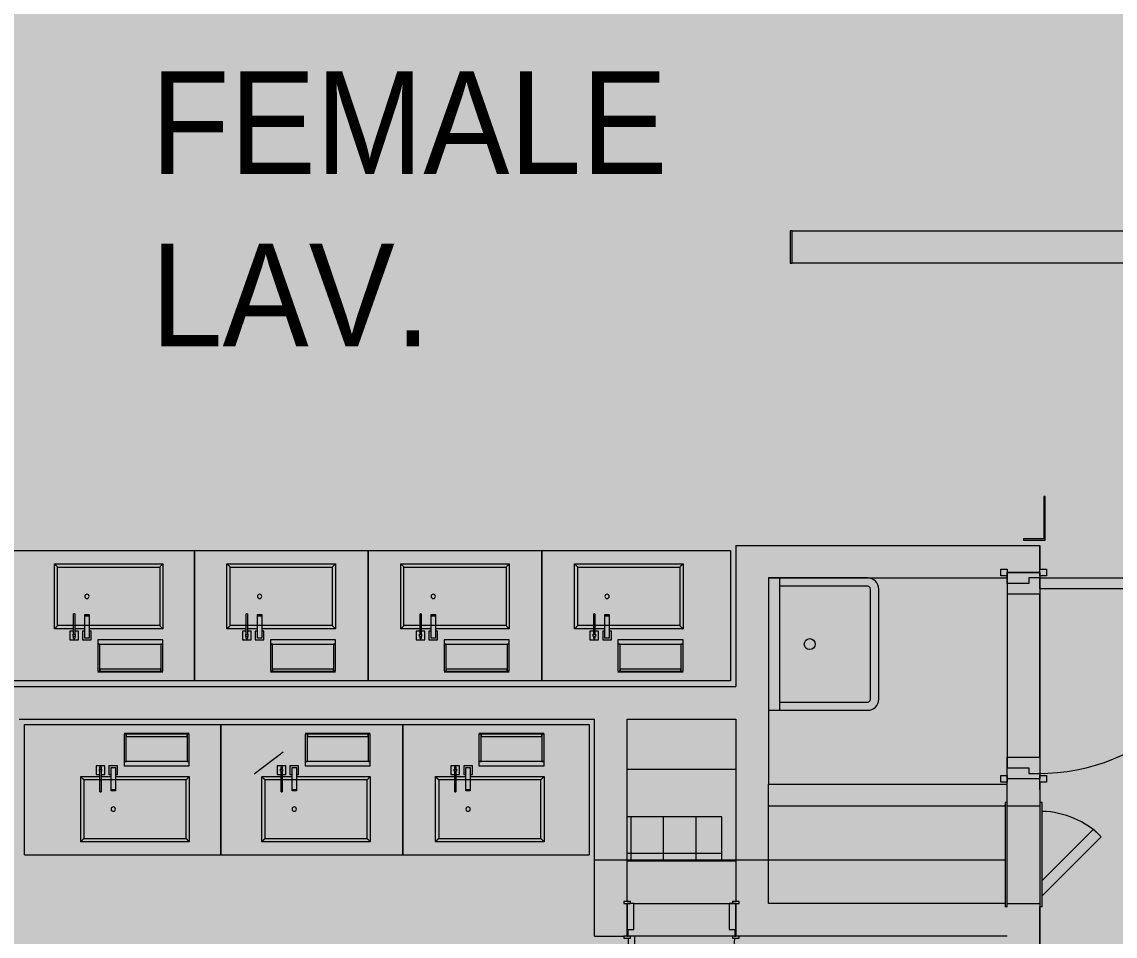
# Model space of a CAD drawing. Header units: millimetres. Extents: x 15878 to 679837, y -72324 to 391440.
# Drawn here: x 65252 to 70286, y 45207 to 49420 of the extents above; entities that cross this region are included whole.
import ezdxf

# ---------------------------------------------------------------- set-up
doc = ezdxf.new("R2010")
doc.units = ezdxf.units.MM
for name, color, linetype, lineweight in [('A-DETL-GENF', 92, 'Continuous', 5), ('A-DOOR', 31, 'Continuous', 5), ('A-DOOR-FRAM', 31, 'Continuous', 5), ('A-FLOR', 192, 'Continuous', 5), ('A-GENM', 13, 'Continuous', 5), ('A-GLAZ-CURT', 52, 'Continuous', 5), ('A-WALL', 113, 'Continuous', 5), ('G-ANNO-TEXT', 231, 'Continuous', 5), ('P-SANR-FIXT', 6, 'Continuous', 5)]:
    doc.layers.add(name, color=color, linetype=linetype, lineweight=lineweight)
doc.styles.add('Swis721 BT', font='swiss.ttf', dxfattribs={"width": 0.9, "height": 473.035439})
pattern_1 = [(50, (-66446.3, -46383), (3643.68, -318.78), [381, -4191]), (355, (-66446.3, -46383), (-704.86, 3821.14), [304.8, -3352.8]), (100.451, (-66142.7, -46409.6), (2938.85, 3502.33), [323.8, -3561.8]), (46.184, (-66446.3, -45367), (5421.58, -840.86), [571.5, -6286.5]), (96.636, (-65994.5, -45437), (4748.05, 4948.55), [485.7, -5342.7]), (351.184, (-66446.3, -45367), (4748.1, 4948.5), [457.2, -5029.2]), (21, (-65938.3, -45621), (3032.29, -2045.3), [381, -4191]), (326, (-65938.3, -45621), (1236.04, 3683.76), [304.8, -3352.8]), (71.451, (-65685.6, -45791.5), (4268.34, 1638.42), [323.8, -3561.8]), (37.5, (-66446.3, -46383), (61.772, 1691.1), [167.64, -3144.52, 167.64, -6601.46]), (37.5, (-66446.3, -46383), (61.772, 1691.1), [-3479.8, -3235.96, 167.64, -3197.86]), (7.5, (-66446.3, -46383), (1336.393, 2003.61), [167.64, -1772.92, 167.64, -4351.02]), (7.5, (-66446.3, -46383), (1336.393, 2003.61), [-2108.2, -3068.32, 167.64, -1115.06]), (327.5, (-67579.1, -46383), (2711.818, -114.579), [167.64, -1102.36, 167.64, -9052.56]), (327.5, (-67579.1, -46383), (2711.818, -114.579), [-1437.64, -3794.76, 167.64, -5090.16]), (317.5, (-68087.1, -46383), (2962.586, 508.533), [167.64, -1483.36, 167.64, -6197.6]), (317.5, (-68087.1, -46383), (2962.586, 508.533), [-1818.64, -2463.8, 167.64, -3566.16])]

# ---------------------------------------------------------------- blocks, each defined once
blk = doc.blocks.new('DLN-Single Door__X01_ - _M01a_ 900 x 2450 _WH_-16935536-1_F')
at = {"layer": 'A-DOOR', "color": 253}
for p, q in [((-450, 975), (-400, 975)), ((-450, 75), (-450, 975)), ((-400, 975), (-400, 75)), ((-490, 105), (-460, 105)), ((-490, 75), (-490, 105)), ((-460, 105), (-460, 75)), ((460, 75), (460, 105)), ((460, 105), (490, 105)), ((490, 105), (490, 75)), ((-460, 75), (-490, 75)), ((-400, 75), (-450, 75)), ((490, 75), (460, 75)), ((-490, -75), (-460, -75)), ((-490, -105), (-490, -75)), ((-460, -75), (-460, -105)), ((460, -105), (460, -75)), ((460, -75), (490, -75)), ((490, -75), (490, -105)), ((-460, -105), (-490, -105)), ((490, -105), (460, -105))]:
    blk.add_line(p, q, dxfattribs=at)
blk.add_arc((-450, 75), 900, 359.5, 90, dxfattribs=at)
at = {"layer": 'A-DOOR-FRAM', "color": 253}
for p, q in [((-475, 75), (-450, 75)), ((-475, -75), (-475, 75)), ((-450, 75), (-450, 25)), ((450, 75), (475, 75)), ((450, 25), (450, 75)), ((475, 75), (475, -75)), ((-450, 25), (-425, 25)), ((-425, 25), (-425, -75)), ((425, 25), (450, 25)), ((425, -75), (425, 25)), ((-425, -75), (-475, -75)), ((475, -75), (425, -75))]:
    blk.add_line(p, q, dxfattribs=at)
blk = doc.blocks.new('DLN-Access Panel__AP12_ - _AP12_ 400 x 1100 _WH_-16942932-1_F')
at = {"layer": 'A-DOOR', "color": 253}
for p, q in [((-240, 75), (-240, 85)), ((240, 85), (-240, 85)), ((-240, 75), (240, 75)), ((240, 75), (240, 85)), ((-240, -85), (-240, -75)), ((240, -75), (-240, -75)), ((-240, -85), (240, -85)), ((-190, -85), (82.8, -357.8)), ((118.2, -322.5), (-119.3, -85)), ((240, -85), (240, -75)), ((82.8, -357.8), (118.2, -322.5))]:
    blk.add_line(p, q, dxfattribs=at)
blk.add_arc((-200, -75), 400, 315, 358.5193, dxfattribs=at)
at = {"layer": 'A-DOOR-FRAM', "color": 253}
for p, q in [((-225, 75), (-225, -75)), ((225, 75), (225, -75))]:
    blk.add_line(p, q, dxfattribs=at)
blk = doc.blocks.new('Service_Sink_3933 - _DLN__Service Sink-4599354-1_F')
at = {"layer": 'P-SANR-FIXT', "color": 253}
for p, q in [((304.8, 0), (-304.8, 0)), ((-304.8, 0), (-304.8, -457.2)), ((304.8, -457.2), (304.8, 0)), ((304.8, -50.8), (-304.8, -50.8)), ((-266.7, -50.8), (-266.7, -457.2)), ((266.7, -457.2), (266.7, -50.8)), ((-254, -469.9), (254, -469.9)), ((-254, -508), (254, -508))]:
    blk.add_line(p, q, dxfattribs=at)
blk.add_circle((0, -190.5), 25.4, dxfattribs=at)
for centre, radius, start, end in [((-254, -457.2), 50.8, 180, 270), ((-254, -457.2), 12.7, 180, 270), ((254, -457.2), 12.7, 270, 0), ((254, -457.2), 50.8, 270, 360)]:
    blk.add_arc(centre, radius, start, end, dxfattribs=at)
blk = doc.blocks.new('System Panel - C4 Expanded Metal Mesh-14115312-1_F')
at = {"layer": 'A-GLAZ-CURT'}
h = blk.add_hatch(dxfattribs=at)
h.set_pattern_fill('FP_17', color=256, style=0, pattern_type=2)
h.set_pattern_definition([(270, (68056.8, 45339.99), (150, 9e-15), []), (0, (68056.8, 45339.99), (0, 250), [])])
h.paths.add_polyline_path([(68039.3, 45557.5), (68474.3, 45557.5), (68474.3, 45757.5), (68039.3, 45757.5)], flags=0)
for p, q in [((68474.3, 45757.5), (68039.3, 45757.5)), ((68474.3, 45557.5), (68474.3, 45757.5))]:
    blk.add_line(p, q, dxfattribs=at)
blk = doc.blocks.new('Walls 7 - Walls 7-12780745-1_F')
at = {"layer": 'A-WALL'}
blk.add_line((68039.3, 45977.5), (68539.3, 45977.5), dxfattribs=at)
blk = doc.blocks.new('DLN_Counter _ Cabinet - DLN_Counter _ Cabinet-15606103-1_F')
at = {"layer": 'A-GENM'}
h = blk.add_hatch(dxfattribs=at)
h.set_pattern_fill('FP_18', color=253, style=0, pattern_type=2)
h.set_pattern_definition([(50, (-65651.5, -46383), (3643.68, -318.78), [381, -4191]), (355, (-65651.5, -46383), (-704.86, 3821.14), [304.8, -3352.8]), (100.451, (-65348, -46409.6), (2938.85, 3502.33), [323.8, -3561.8]), (46.184, (-65651.5, -45367), (5421.58, -840.86), [571.5, -6286.5]), (96.636, (-65199.7, -45437), (4748.05, 4948.55), [485.7, -5342.7]), (351.184, (-65651.5, -45367), (4748.1, 4948.5), [457.2, -5029.2]), (21, (-65143.5, -45621), (3032.29, -2045.3), [381, -4191]), (326, (-65143.5, -45621), (1236.04, 3683.76), [304.8, -3352.8]), (71.451, (-64891, -45791.5), (4268.34, 1638.42), [323.8, -3561.8]), (37.5, (-65651.5, -46383), (61.772, 1691.1), [167.64, -3144.52, 167.64, -6601.46]), (37.5, (-65651.5, -46383), (61.772, 1691.1), [-3479.8, -3235.96, 167.64, -3197.86]), (7.5, (-65651.5, -46383), (1336.393, 2003.61), [167.64, -1772.92, 167.64, -4351.02]), (7.5, (-65651.5, -46383), (1336.393, 2003.61), [-2108.2, -3068.32, 167.64, -1115.06]), (327.5, (-66784.4, -46383), (2711.818, -114.579), [167.64, -1102.36, 167.64, -9052.56]), (327.5, (-66784.4, -46383), (2711.818, -114.579), [-1437.64, -3794.76, 167.64, -5090.16]), (317.5, (-67292.4, -46383), (2962.586, 508.533), [167.64, -1483.36, 167.64, -6197.6]), (317.5, (-67292.4, -46383), (2962.586, 508.533), [-1818.64, -2463.8, 167.64, -3566.16])])
h.paths.add_polyline_path([(-451.1, 0), (394.8, 0), (394.8, 600), (-451.1, 600), (-451.1, 268.2)], flags=0)
h.paths.add_polyline_path([(120.7, 40), (-50, 45), (-50, 190), (250, 190), (250, 40)], flags=0)
h.paths.add_polyline_path([(-178.7, 190), (-178.7, 230), (-161.2, 230), (-161.2, 240), (-250, 240), (-250, 540), (250, 540), (250, 240), (-90, 240), (-90, 230), (-80, 230), (-80, 190), (-120, 190), (-120, 230), (-110, 230), (-110, 240), (-156.2, 240), (-156.2, 230), (-138.7, 230), (-138.7, 190)], flags=0)
at = {"layer": 'A-GENM', "color": 253}
for p, q in [((-451.1, 0), (-451.1, 600)), ((394.8, 600), (-451.1, 600)), ((394.8, 600), (394.8, 0)), ((-250, 540), (250, 540)), ((-250, 240), (-250, 540)), ((-235, 255), (-235, 525)), ((-235, 525), (235, 525)), ((235, 525), (235, 255)), ((250, 540), (250, 240)), ((-161.2, 215), (-161.2, 310)), ((-156.2, 310), (-161.2, 310)), ((-156.2, 310), (-156.2, 215)), ((-110, 300.9), (-110, 306)), ((-110, 306), (-90, 306)), ((-90, 306), (-90, 300.9)), ((235, 255), (-235, 255)), ((-110, 197.5), (-110, 300.9)), ((-110, 300.9), (-90, 300.9)), ((-90, 300.9), (-90, 197.5)), ((-161.2, 240), (-250, 240)), ((-161.2, 230), (-178.7, 230)), ((-178.7, 230), (-178.7, 190)), ((-163.7, 205), (-163.7, 215)), ((-163.7, 215), (-153.7, 215)), ((-153.7, 205), (-163.7, 205)), ((-161.2, 215), (-156.2, 215)), ((-161.2, 195), (-161.2, 205)), ((-156.2, 205), (-161.2, 205)), ((-138.7, 230), (-157, 230)), ((-110, 240), (-156.2, 240)), ((-156.2, 205), (-156.2, 195)), ((-153.7, 215), (-153.7, 205)), ((-138.7, 190), (-138.7, 230)), ((-110, 230), (-120, 230)), ((-120, 230), (-120, 190)), ((250, 240), (-90, 240)), ((-80, 230), (-90, 230)), ((-80, 190), (-80, 230)), ((-178.7, 190), (-138.7, 190)), ((-161.2, 195), (-156.2, 195)), ((-120, 190), (-80, 190)), ((-90, 197.5), (-110, 197.5)), ((250, 190), (-50, 190)), ((-50, 190), (-50, 170)), ((-50, 170), (250, 170)), ((-40, 170), (-50, 170)), ((-50, 170), (-50, 45)), ((-40, 45), (-40, 170)), ((250, 170), (240, 170)), ((240, 170), (240, 45)), ((250, 170), (250, 190)), ((250, 45), (250, 170)), ((240, 55), (-40, 55)), ((-40, 55), (-40, 45)), ((240, 45), (240, 55)), ((394.8, 0), (-451.1, 0)), ((-50, 45), (-40, 45)), ((250, 40), (-50, 40)), ((-40, 45), (240, 45)), ((240, 45), (250, 45))]:
    blk.add_line(p, q, dxfattribs=at)
for start, end in [(0, 180), (180, 360)]:
    blk.add_arc((-100, 390), 10, start, end, dxfattribs=at)
for points, knots in [([(-250, 540), (-250, 540), (-249.7, 539.7), (-248.9, 538.9), (-248, 538), (-247.1, 537.1), (-246.3, 536.3), (-245.4, 535.4), (-244.4, 534.4), (-243.3, 533.3), (-242.2, 532.2), (-240.8, 530.8), (-238.3, 528.3), (-236.3, 526.3), (-235, 525)], [-1, -1, -1, -1, -0.833333, -0.75, -0.666667, -0.583333, -0.541667, -0.5, -0.416667, -0.375, -0.333333, -0.25, -0.166667, 0, 0, 0, 0]), ([(235, 525), (236.3, 526.3), (238.3, 528.3), (240.8, 530.8), (242.2, 532.2), (243.3, 533.3), (244.4, 534.4), (245.4, 535.4), (246.3, 536.3), (247.1, 537.1), (248, 538), (248.9, 538.9), (249.7, 539.7), (250, 540), (250, 540)], [0, 0, 0, 0, 0.166667, 0.25, 0.333333, 0.375, 0.416667, 0.5, 0.541667, 0.583333, 0.666667, 0.75, 0.833333, 1, 1, 1, 1]), ([(-235, 255), (-236.3, 253.7), (-238.3, 251.7), (-240.8, 249.2), (-242.2, 247.8), (-243.3, 246.7), (-244.4, 245.6), (-245.4, 244.6), (-246.3, 243.7), (-247.1, 242.9), (-248, 242), (-248.9, 241.1), (-249.7, 240.3), (-250, 240), (-250, 240)], [0, 0, 0, 0, 0.166667, 0.25, 0.333333, 0.375, 0.416667, 0.5, 0.541667, 0.583333, 0.666667, 0.75, 0.833333, 1, 1, 1, 1]), ([(235, 255), (236.3, 253.7), (238.3, 251.7), (240.8, 249.2), (242.2, 247.8), (243.3, 246.7), (244.4, 245.6), (245.4, 244.6), (246.3, 243.7), (247.1, 242.9), (248, 242), (248.9, 241.1), (249.7, 240.3), (250, 240), (250, 240)], [0, 0, 0, 0, 0.166667, 0.25, 0.333333, 0.375, 0.416667, 0.5, 0.541667, 0.583333, 0.666667, 0.75, 0.833333, 1, 1, 1, 1])]:
    blk.add_open_spline(points, degree=3, knots=knots, dxfattribs=at)
blk = doc.blocks.new('DLN_Counter _ Cabinet - DLN_Counter _ Cabinet-15606104-1_F')
at = {"layer": 'A-GENM'}
h = blk.add_hatch(dxfattribs=at)
h.set_pattern_fill('FP_19', color=253, style=0, pattern_type=2)
h.set_pattern_definition(pattern_1)
h.paths.add_polyline_path([(-400, 0), (400, 0), (400, 600), (-400, 600), (-400, 268.2)], flags=0)
h.paths.add_polyline_path([(-50, 40), (-50, 190), (250, 190), (250, 40), (171.6, 40)], flags=0)
h.paths.add_polyline_path([(-178.7, 190), (-178.7, 230), (-161.2, 230), (-161.2, 240), (-250, 240), (-250, 540), (250, 540), (250, 240), (-90, 240), (-90, 230), (-80, 230), (-80, 190), (-120, 190), (-120, 230), (-110, 230), (-110, 240), (-156.2, 240), (-156.2, 230), (-138.7, 230), (-138.7, 190)], flags=0)
h = blk.add_hatch(dxfattribs=at)
h.set_pattern_fill('FP_19', color=253, style=0, pattern_type=2)
h.set_pattern_definition(pattern_1)
h.paths.add_polyline_path([(-156.2, 255), (-110, 255), (-110, 300.9), (-90, 300.9), (-90, 255), (235, 255), (235, 525), (-235, 525), (-235, 255), (-161.2, 255), (-156.2, 268.2)], flags=0)
h.paths.add_polyline_path([(-100, 380), (-108.7, 385), (-108.7, 395), (-100, 400), (-91.3, 395), (-91.3, 385), (-97.4, 380.3)], flags=0)
at = {"layer": 'A-GENM', "color": 253}
for p, q in [((-400, 0), (-400, 600)), ((400, 600), (-400, 600)), ((400, 600), (400, 0)), ((-250, 540), (250, 540)), ((-250, 240), (-250, 540)), ((-235, 255), (-235, 525)), ((-235, 525), (235, 525)), ((235, 525), (235, 255)), ((250, 540), (250, 240)), ((-161.2, 215), (-161.2, 310)), ((-156.2, 310), (-161.2, 310)), ((-156.2, 310), (-156.2, 215)), ((-110, 300.9), (-110, 306)), ((-110, 306), (-90, 306)), ((-90, 306), (-90, 300.9)), ((235, 255), (-235, 255)), ((-110, 197.5), (-110, 300.9)), ((-110, 300.9), (-90, 300.9)), ((-90, 300.9), (-90, 197.5)), ((-161.2, 240), (-250, 240)), ((-161.2, 230), (-178.7, 230)), ((-178.7, 230), (-178.7, 190)), ((-163.7, 205), (-163.7, 215)), ((-163.7, 215), (-153.7, 215)), ((-153.7, 205), (-163.7, 205)), ((-161.2, 215), (-156.2, 215)), ((-161.2, 195), (-161.2, 205)), ((-156.2, 205), (-161.2, 205)), ((-138.7, 230), (-157, 230)), ((-110, 240), (-156.2, 240)), ((-156.2, 205), (-156.2, 195)), ((-153.7, 215), (-153.7, 205)), ((-138.7, 190), (-138.7, 230)), ((-110, 230), (-120, 230)), ((-120, 230), (-120, 190)), ((250, 240), (-90, 240)), ((-80, 230), (-90, 230)), ((-80, 190), (-80, 230)), ((-178.7, 190), (-138.7, 190)), ((-161.2, 195), (-156.2, 195)), ((-120, 190), (-80, 190)), ((-90, 197.5), (-110, 197.5)), ((250, 190), (-50, 190)), ((-50, 190), (-50, 170)), ((-50, 170), (250, 170)), ((-40, 170), (-50, 170)), ((-50, 170), (-50, 45)), ((-40, 45), (-40, 170)), ((250, 170), (240, 170)), ((240, 170), (240, 45)), ((250, 170), (250, 190)), ((250, 45), (250, 170)), ((240, 55), (-40, 55)), ((-40, 55), (-40, 45)), ((240, 45), (240, 55)), ((400, 0), (-400, 0)), ((-50, 45), (-40, 45)), ((250, 40), (-50, 40)), ((-40, 45), (240, 45)), ((240, 45), (250, 45))]:
    blk.add_line(p, q, dxfattribs=at)
for start, end in [(0, 180), (180, 360)]:
    blk.add_arc((-100, 390), 10, start, end, dxfattribs=at)
for points, knots in [([(-250, 540), (-250, 540), (-249.7, 539.7), (-248.9, 538.9), (-248, 538), (-247.1, 537.1), (-246.3, 536.3), (-245.4, 535.4), (-244.4, 534.4), (-243.3, 533.3), (-242.2, 532.2), (-240.8, 530.8), (-238.3, 528.3), (-236.3, 526.3), (-235, 525)], [-1, -1, -1, -1, -0.833333, -0.75, -0.666667, -0.583333, -0.541667, -0.5, -0.416667, -0.375, -0.333333, -0.25, -0.166667, 0, 0, 0, 0]), ([(235, 525), (236.3, 526.3), (238.3, 528.3), (240.8, 530.8), (242.2, 532.2), (243.3, 533.3), (244.4, 534.4), (245.4, 535.4), (246.3, 536.3), (247.1, 537.1), (248, 538), (248.9, 538.9), (249.7, 539.7), (250, 540), (250, 540)], [0, 0, 0, 0, 0.166667, 0.25, 0.333333, 0.375, 0.416667, 0.5, 0.541667, 0.583333, 0.666667, 0.75, 0.833333, 1, 1, 1, 1]), ([(-235, 255), (-236.3, 253.7), (-238.3, 251.7), (-240.8, 249.2), (-242.2, 247.8), (-243.3, 246.7), (-244.4, 245.6), (-245.4, 244.6), (-246.3, 243.7), (-247.1, 242.9), (-248, 242), (-248.9, 241.1), (-249.7, 240.3), (-250, 240), (-250, 240)], [0, 0, 0, 0, 0.166667, 0.25, 0.333333, 0.375, 0.416667, 0.5, 0.541667, 0.583333, 0.666667, 0.75, 0.833333, 1, 1, 1, 1]), ([(235, 255), (236.3, 253.7), (238.3, 251.7), (240.8, 249.2), (242.2, 247.8), (243.3, 246.7), (244.4, 245.6), (245.4, 244.6), (246.3, 243.7), (247.1, 242.9), (248, 242), (248.9, 241.1), (249.7, 240.3), (250, 240), (250, 240)], [0, 0, 0, 0, 0.166667, 0.25, 0.333333, 0.375, 0.416667, 0.5, 0.541667, 0.583333, 0.666667, 0.75, 0.833333, 1, 1, 1, 1])]:
    blk.add_open_spline(points, degree=3, knots=knots, dxfattribs=at)
blk = doc.blocks.new('DLN_Counter _ Cabinet - DLN_Counter _ Cabinet-V159-1_F')
at = {"layer": 'A-GENM'}
h = blk.add_hatch(dxfattribs=at)
h.set_pattern_fill('FP_20', color=253, style=0, pattern_type=2)
h.set_pattern_definition([(50, (-67246.3, -46383), (3643.68, -318.78), [381, -4191]), (355, (-67246.3, -46383), (-704.86, 3821.14), [304.8, -3352.8]), (100.451, (-66942.7, -46409.6), (2938.85, 3502.33), [323.8, -3561.8]), (46.184, (-67246.3, -45367), (5421.58, -840.86), [571.5, -6286.5]), (96.636, (-66794.5, -45437), (4748.05, 4948.55), [485.7, -5342.7]), (351.184, (-67246.3, -45367), (4748.1, 4948.5), [457.2, -5029.2]), (21, (-66738.3, -45621), (3032.29, -2045.3), [381, -4191]), (326, (-66738.3, -45621), (1236.04, 3683.76), [304.8, -3352.8]), (71.451, (-66485.6, -45791.5), (4268.34, 1638.42), [323.8, -3561.8]), (37.5, (-67246.3, -46383), (61.772, 1691.1), [167.64, -3144.52, 167.64, -6601.46]), (37.5, (-67246.3, -46383), (61.772, 1691.1), [-3479.8, -3235.96, 167.64, -3197.86]), (7.5, (-67246.3, -46383), (1336.393, 2003.61), [167.64, -1772.92, 167.64, -4351.02]), (7.5, (-67246.3, -46383), (1336.393, 2003.61), [-2108.2, -3068.32, 167.64, -1115.06]), (327.5, (-68379.1, -46383), (2711.818, -114.579), [167.64, -1102.36, 167.64, -9052.56]), (327.5, (-68379.1, -46383), (2711.818, -114.579), [-1437.64, -3794.76, 167.64, -5090.16]), (317.5, (-68887.1, -46383), (2962.586, 508.533), [167.64, -1483.36, 167.64, -6197.6]), (317.5, (-68887.1, -46383), (2962.586, 508.533), [-1818.64, -2463.8, 167.64, -3566.16])])
h.paths.add_polyline_path([(217.3, 0), (400, 0), (400, 600), (-400, 600), (-400, 0), (-205.6, 0)], flags=0)
h.paths.add_polyline_path([(250, 40), (-50, 45), (-50, 190), (250, 190), (250, 45)], flags=0)
h.paths.add_polyline_path([(-80, 190), (-120, 190), (-120, 230), (-110, 230), (-110, 240), (-156.2, 240), (-156.2, 230), (-138.7, 230), (-138.7, 190), (-178.7, 190), (-178.7, 230), (-161.2, 230), (-161.2, 240), (-250, 240), (-250, 540), (250, 540), (250, 240), (-90, 240), (-90, 230), (-80, 230), (-80, 197.5)], flags=0)
at = {"layer": 'A-GENM', "color": 253}
for p, q in [((-400, 0), (-400, 600)), ((400, 600), (-400, 600)), ((400, 600), (400, 0)), ((-250, 540), (250, 540)), ((-250, 240), (-250, 540)), ((-235, 255), (-235, 525)), ((-235, 525), (235, 525)), ((235, 525), (235, 255)), ((250, 540), (250, 240)), ((-161.2, 215), (-161.2, 310)), ((-156.2, 310), (-161.2, 310)), ((-156.2, 310), (-156.2, 215)), ((-110, 300.9), (-110, 306)), ((-110, 306), (-90, 306)), ((-90, 306), (-90, 300.9)), ((235, 255), (-235, 255)), ((-110, 197.5), (-110, 300.9)), ((-110, 300.9), (-90, 300.9)), ((-90, 300.9), (-90, 197.5)), ((-161.2, 240), (-250, 240)), ((-161.2, 230), (-178.7, 230)), ((-178.7, 230), (-178.7, 190)), ((-163.7, 205), (-163.7, 215)), ((-163.7, 215), (-153.7, 215)), ((-153.7, 205), (-163.7, 205)), ((-161.2, 215), (-156.2, 215)), ((-161.2, 195), (-161.2, 205)), ((-156.2, 205), (-161.2, 205)), ((-138.7, 230), (-157, 230)), ((-110, 240), (-156.2, 240)), ((-156.2, 205), (-156.2, 195)), ((-153.7, 215), (-153.7, 205)), ((-138.7, 190), (-138.7, 230)), ((-110, 230), (-120, 230)), ((-120, 230), (-120, 190)), ((250, 240), (-90, 240)), ((-80, 230), (-90, 230)), ((-80, 190), (-80, 230)), ((-178.7, 190), (-138.7, 190)), ((-161.2, 195), (-156.2, 195)), ((-120, 190), (-80, 190)), ((-90, 197.5), (-110, 197.5)), ((250, 190), (-50, 190)), ((-50, 190), (-50, 170)), ((-50, 170), (250, 170)), ((-40, 170), (-50, 170)), ((-50, 170), (-50, 45)), ((-40, 45), (-40, 170)), ((250, 170), (240, 170)), ((240, 170), (240, 45)), ((250, 170), (250, 190)), ((250, 45), (250, 170)), ((240, 55), (-40, 55)), ((-40, 55), (-40, 45)), ((240, 45), (240, 55)), ((400, 0), (-400, 0)), ((-50, 45), (-40, 45)), ((250, 40), (-50, 40)), ((-40, 45), (240, 45)), ((240, 45), (250, 45))]:
    blk.add_line(p, q, dxfattribs=at)
for start, end in [(0, 180), (180, 360)]:
    blk.add_arc((-100, 390), 10, start, end, dxfattribs=at)
for points, knots in [([(-250, 540), (-250, 540), (-249.7, 539.7), (-248.9, 538.9), (-248, 538), (-247.1, 537.1), (-246.3, 536.3), (-245.4, 535.4), (-244.4, 534.4), (-243.3, 533.3), (-242.2, 532.2), (-240.8, 530.8), (-238.3, 528.3), (-236.3, 526.3), (-235, 525)], [-1, -1, -1, -1, -0.833333, -0.75, -0.666667, -0.583333, -0.541667, -0.5, -0.416667, -0.375, -0.333333, -0.25, -0.166667, 0, 0, 0, 0]), ([(235, 525), (236.3, 526.3), (238.3, 528.3), (240.8, 530.8), (242.2, 532.2), (243.3, 533.3), (244.4, 534.4), (245.4, 535.4), (246.3, 536.3), (247.1, 537.1), (248, 538), (248.9, 538.9), (249.7, 539.7), (250, 540), (250, 540)], [0, 0, 0, 0, 0.166667, 0.25, 0.333333, 0.375, 0.416667, 0.5, 0.541667, 0.583333, 0.666667, 0.75, 0.833333, 1, 1, 1, 1]), ([(-235, 255), (-236.3, 253.7), (-238.3, 251.7), (-240.8, 249.2), (-242.2, 247.8), (-243.3, 246.7), (-244.4, 245.6), (-245.4, 244.6), (-246.3, 243.7), (-247.1, 242.9), (-248, 242), (-248.9, 241.1), (-249.7, 240.3), (-250, 240), (-250, 240)], [0, 0, 0, 0, 0.166667, 0.25, 0.333333, 0.375, 0.416667, 0.5, 0.541667, 0.583333, 0.666667, 0.75, 0.833333, 1, 1, 1, 1]), ([(235, 255), (236.3, 253.7), (238.3, 251.7), (240.8, 249.2), (242.2, 247.8), (243.3, 246.7), (244.4, 245.6), (245.4, 244.6), (246.3, 243.7), (247.1, 242.9), (248, 242), (248.9, 241.1), (249.7, 240.3), (250, 240), (250, 240)], [0, 0, 0, 0, 0.166667, 0.25, 0.333333, 0.375, 0.416667, 0.5, 0.541667, 0.583333, 0.666667, 0.75, 0.833333, 1, 1, 1, 1])]:
    blk.add_open_spline(points, degree=3, knots=knots, dxfattribs=at)
blk = doc.blocks.new('DLN_Counter _ Cabinet - DLN_Counter _ Cabinet-15606105-1_F')
at = {"layer": 'A-GENM', "color": 253}
for p, q in [((-400, 0), (-400, 600)), ((468, 600), (-400, 600)), ((468, 600), (468, 0)), ((-250, 540), (250, 540)), ((-250, 240), (-250, 540)), ((-235, 255), (-235, 525)), ((-235, 525), (235, 525)), ((235, 525), (235, 255)), ((250, 540), (250, 240)), ((-161.2, 215), (-161.2, 310)), ((-156.2, 310), (-161.2, 310)), ((-156.2, 310), (-156.2, 215)), ((-110, 300.9), (-110, 306)), ((-110, 306), (-90, 306)), ((-90, 306), (-90, 300.9)), ((235, 255), (-235, 255)), ((-110, 197.5), (-110, 300.9)), ((-110, 300.9), (-90, 300.9)), ((-90, 300.9), (-90, 197.5)), ((-161.2, 240), (-250, 240)), ((-161.2, 230), (-178.7, 230)), ((-178.7, 230), (-178.7, 190)), ((-163.7, 205), (-163.7, 215)), ((-163.7, 215), (-153.7, 215)), ((-153.7, 205), (-163.7, 205)), ((-161.2, 215), (-156.2, 215)), ((-161.2, 195), (-161.2, 205)), ((-156.2, 205), (-161.2, 205)), ((-138.7, 230), (-157, 230)), ((-110, 240), (-156.2, 240)), ((-156.2, 205), (-156.2, 195)), ((-153.7, 215), (-153.7, 205)), ((-138.7, 190), (-138.7, 230)), ((-110, 230), (-120, 230)), ((-120, 230), (-120, 190)), ((250, 240), (-90, 240)), ((-80, 230), (-90, 230)), ((-80, 190), (-80, 230)), ((-178.7, 190), (-138.7, 190)), ((-161.2, 195), (-156.2, 195)), ((-120, 190), (-80, 190)), ((-90, 197.5), (-110, 197.5)), ((250, 190), (-50, 190)), ((-50, 190), (-50, 170)), ((-50, 170), (250, 170)), ((-40, 170), (-50, 170)), ((-50, 170), (-50, 45)), ((-40, 45), (-40, 170)), ((250, 170), (240, 170)), ((240, 170), (240, 45)), ((250, 170), (250, 190)), ((250, 45), (250, 170)), ((240, 55), (-40, 55)), ((-40, 55), (-40, 45)), ((240, 45), (240, 55)), ((468, 0), (-400, 0)), ((-50, 45), (-40, 45)), ((250, 40), (-50, 40)), ((-40, 45), (240, 45)), ((240, 45), (250, 45))]:
    blk.add_line(p, q, dxfattribs=at)
for start, end in [(0, 180), (180, 360)]:
    blk.add_arc((-100, 390), 10, start, end, dxfattribs=at)
for points, knots in [([(-250, 540), (-250, 540), (-249.7, 539.7), (-248.9, 538.9), (-248, 538), (-247.1, 537.1), (-246.3, 536.3), (-245.4, 535.4), (-244.4, 534.4), (-243.3, 533.3), (-242.2, 532.2), (-240.8, 530.8), (-238.3, 528.3), (-236.3, 526.3), (-235, 525)], [-1, -1, -1, -1, -0.833333, -0.75, -0.666667, -0.583333, -0.541667, -0.5, -0.416667, -0.375, -0.333333, -0.25, -0.166667, 0, 0, 0, 0]), ([(235, 525), (236.3, 526.3), (238.3, 528.3), (240.8, 530.8), (242.2, 532.2), (243.3, 533.3), (244.4, 534.4), (245.4, 535.4), (246.3, 536.3), (247.1, 537.1), (248, 538), (248.9, 538.9), (249.7, 539.7), (250, 540), (250, 540)], [0, 0, 0, 0, 0.166667, 0.25, 0.333333, 0.375, 0.416667, 0.5, 0.541667, 0.583333, 0.666667, 0.75, 0.833333, 1, 1, 1, 1]), ([(-235, 255), (-236.3, 253.7), (-238.3, 251.7), (-240.8, 249.2), (-242.2, 247.8), (-243.3, 246.7), (-244.4, 245.6), (-245.4, 244.6), (-246.3, 243.7), (-247.1, 242.9), (-248, 242), (-248.9, 241.1), (-249.7, 240.3), (-250, 240), (-250, 240)], [0, 0, 0, 0, 0.166667, 0.25, 0.333333, 0.375, 0.416667, 0.5, 0.541667, 0.583333, 0.666667, 0.75, 0.833333, 1, 1, 1, 1]), ([(235, 255), (236.3, 253.7), (238.3, 251.7), (240.8, 249.2), (242.2, 247.8), (243.3, 246.7), (244.4, 245.6), (245.4, 244.6), (246.3, 243.7), (247.1, 242.9), (248, 242), (248.9, 241.1), (249.7, 240.3), (250, 240), (250, 240)], [0, 0, 0, 0, 0.166667, 0.25, 0.333333, 0.375, 0.416667, 0.5, 0.541667, 0.583333, 0.666667, 0.75, 0.833333, 1, 1, 1, 1])]:
    blk.add_open_spline(points, degree=3, knots=knots, dxfattribs=at)
blk = doc.blocks.new('DLN_Counter _ Cabinet - DLN_Counter _ Cabinet-16214350-1_F')
at = {"layer": 'A-GENM', "color": 253}
for p, q in [((-508.3, -600), (-508.3, 0)), ((-508.3, 0), (394.8, 0)), ((-50, -40), (250, -40)), ((-40, -45), (-50, -45)), ((-50, -45), (-50, -170)), ((-40, -170), (-40, -45)), ((240, -45), (-40, -45)), ((-40, -45), (-40, -55)), ((250, -45), (240, -45)), ((240, -45), (240, -170)), ((240, -55), (240, -45)), ((250, -170), (250, -45)), ((394.8, 0), (394.8, -600)), ((-40, -55), (240, -55)), ((-138.7, -190), (-178.7, -190)), ((-178.7, -190), (-178.7, -230)), ((-161.2, -205), (-161.2, -195)), ((-156.2, -195), (-161.2, -195)), ((-156.2, -195), (-156.2, -205)), ((-138.7, -230), (-138.7, -190)), ((-80, -190), (-120, -190)), ((-120, -190), (-120, -230)), ((-110, -300.9), (-110, -197.5)), ((-110, -197.5), (-90, -197.5)), ((-90, -197.5), (-90, -300.9)), ((-80, -230), (-80, -190)), ((250, -170), (-50, -170)), ((-50, -170), (-50, -190)), ((-50, -170), (-40, -170)), ((-50, -190), (250, -190)), ((240, -170), (250, -170)), ((250, -190), (250, -170)), ((-250, -540), (-250, -240)), ((-250, -240), (-161.2, -240)), ((-178.7, -230), (-161.2, -230)), ((-163.7, -215), (-163.7, -205)), ((-163.7, -205), (-153.7, -205)), ((-153.7, -215), (-163.7, -215)), ((-161.2, -205), (-156.2, -205)), ((-161.2, -310), (-161.2, -215)), ((-156.2, -215), (-161.2, -215)), ((-157, -230), (-138.7, -230)), ((-156.2, -215), (-156.2, -310)), ((-156.2, -240), (-110, -240)), ((-153.7, -205), (-153.7, -215)), ((-120, -230), (-110, -230)), ((-90, -230), (-80, -230)), ((-90, -240), (250, -240)), ((250, -240), (250, -540)), ((235, -255), (-235, -255)), ((-235, -255), (-235, -525)), ((-110, -306), (-110, -300.9)), ((-90, -300.9), (-110, -300.9)), ((-90, -300.9), (-90, -306)), ((235, -525), (235, -255)), ((-161.2, -310), (-156.2, -310)), ((-90, -306), (-110, -306)), ((250, -540), (-250, -540)), ((-235, -525), (235, -525)), ((-508.3, -600), (394.8, -600))]:
    blk.add_line(p, q, dxfattribs=at)
for start, end in [(0, 180), (180, 360)]:
    blk.add_arc((-100, -390), 10, start, end, dxfattribs=at)
for points, knots in [([(-250, -240), (-250, -240), (-249.7, -240.3), (-248.9, -241.1), (-248, -242), (-247.1, -242.9), (-246.3, -243.7), (-245.4, -244.6), (-244.2, -245.8), (-242.8, -247.2), (-241.6, -248.4), (-240.4, -249.6), (-238.3, -251.7), (-236.3, -253.7), (-235, -255)], [0, 0, 0, 0, 0.166667, 0.25, 0.333333, 0.416667, 0.458333, 0.5, 0.583333, 0.666667, 0.708333, 0.75, 0.833333, 1, 1, 1, 1]), ([(250, -240), (250, -240), (249.7, -240.3), (248.9, -241.1), (248, -242), (247.1, -242.9), (246.3, -243.7), (245.4, -244.6), (244.2, -245.8), (242.8, -247.2), (241.6, -248.4), (240.4, -249.6), (238.3, -251.7), (236.3, -253.7), (235, -255)], [0, 0, 0, 0, 0.166667, 0.25, 0.333333, 0.416667, 0.458333, 0.5, 0.583333, 0.666667, 0.708333, 0.75, 0.833333, 1, 1, 1, 1]), ([(-235, -525), (-236.3, -526.3), (-238.3, -528.3), (-240.8, -530.8), (-242.2, -532.2), (-243.3, -533.3), (-244.4, -534.4), (-245.4, -535.4), (-246.3, -536.3), (-247.1, -537.1), (-248, -538), (-248.9, -538.9), (-249.7, -539.7), (-250, -540), (-250, -540)], [-1, -1, -1, -1, -0.833333, -0.75, -0.666667, -0.625, -0.583333, -0.5, -0.458333, -0.416667, -0.333333, -0.25, -0.166667, 0, 0, 0, 0]), ([(250, -540), (250, -540), (249.7, -539.7), (248.9, -538.9), (248, -538), (247.1, -537.1), (246.3, -536.3), (245.4, -535.4), (244.2, -534.2), (242.8, -532.8), (241.6, -531.6), (240.4, -530.4), (238.3, -528.3), (236.3, -526.3), (235, -525)], [0, 0, 0, 0, 0.166667, 0.25, 0.333333, 0.416667, 0.458333, 0.5, 0.583333, 0.666667, 0.708333, 0.75, 0.833333, 1, 1, 1, 1])]:
    blk.add_open_spline(points, degree=3, knots=knots, dxfattribs=at)
blk = doc.blocks.new('DLN_Counter _ Cabinet - DLN_Counter _ Cabinet-16214406-1_F')
at = {"layer": 'A-GENM'}
h = blk.add_hatch(dxfattribs=at)
h.set_pattern_fill('FP_21', color=253, style=0, pattern_type=2)
h.set_pattern_definition([(50, (-66606.3, -46182.5), (3643.68, -318.78), [381, -4191]), (355, (-66606.3, -46182.5), (-704.86, 3821.14), [304.8, -3352.8]), (100.451, (-66302.7, -46209), (2938.85, 3502.33), [323.8, -3561.8]), (46.184, (-66606.3, -45166.5), (5421.58, -840.86), [571.5, -6286.5]), (96.636, (-66154.5, -45236.6), (4748.05, 4948.55), [485.7, -5342.7]), (351.184, (-66606.3, -45166.5), (4748.1, 4948.5), [457.2, -5029.2]), (21, (-66098.3, -45420.5), (3032.29, -2045.3), [381, -4191]), (326, (-66098.3, -45420.5), (1236.04, 3683.76), [304.8, -3352.8]), (71.451, (-65845.6, -45591), (4268.34, 1638.42), [323.8, -3561.8]), (37.5, (-66606.3, -46182.5), (61.772, 1691.1), [167.64, -3144.52, 167.64, -6601.46]), (37.5, (-66606.3, -46182.5), (61.772, 1691.1), [-3479.8, -3235.96, 167.64, -3197.86]), (7.5, (-66606.3, -46182.5), (1336.393, 2003.61), [167.64, -1772.92, 167.64, -4351.02]), (7.5, (-66606.3, -46182.5), (1336.393, 2003.61), [-2108.2, -3068.32, 167.64, -1115.06]), (327.5, (-67739.1, -46182.5), (2711.818, -114.579), [167.64, -1102.36, 167.64, -9052.56]), (327.5, (-67739.1, -46182.5), (2711.818, -114.579), [-1437.64, -3794.76, 167.64, -5090.16]), (317.5, (-68247.1, -46182.5), (2962.586, 508.533), [167.64, -1483.36, 167.64, -6197.6]), (317.5, (-68247.1, -46182.5), (2962.586, 508.533), [-1818.64, -2463.8, 167.64, -3566.16])])
h.paths.add_polyline_path([(-411.2, -600), (400, -600), (400, 0), (-438.9, 0), (-438.9, -600)], flags=0)
h.paths.add_polyline_path([(11.6, -540), (-250, -540), (-250, -240), (-161.2, -240), (-161.2, -230), (-178.7, -230), (-178.7, -190), (-138.7, -190), (-138.7, -230), (-156.2, -230), (-156.2, -240), (-110, -240), (-110, -230), (-120, -230), (-120, -190), (-80, -190), (-80, -230), (-90, -230), (-90, -240), (250, -240), (250, -540)], flags=0)
h.paths.add_polyline_path([(-50, -190), (-50, -40), (250, -45), (250, -190), (11.6, -190)], flags=0)
at = {"layer": 'A-GENM', "color": 253}
for p, q in [((-438.9, -600), (-438.9, 0)), ((-438.9, 0), (400, 0)), ((-50, -40), (250, -40)), ((-40, -45), (-50, -45)), ((-50, -45), (-50, -170)), ((-40, -170), (-40, -45)), ((240, -45), (-40, -45)), ((-40, -45), (-40, -55)), ((250, -45), (240, -45)), ((240, -45), (240, -170)), ((240, -55), (240, -45)), ((250, -170), (250, -45)), ((400, 0), (400, -600)), ((-40, -55), (240, -55)), ((-138.7, -190), (-178.7, -190)), ((-178.7, -190), (-178.7, -230)), ((-161.2, -205), (-161.2, -195)), ((-156.2, -195), (-161.2, -195)), ((-156.2, -195), (-156.2, -205)), ((-138.7, -230), (-138.7, -190)), ((-80, -190), (-120, -190)), ((-120, -190), (-120, -230)), ((-110, -300.9), (-110, -197.5)), ((-110, -197.5), (-90, -197.5)), ((-90, -197.5), (-90, -300.9)), ((-80, -230), (-80, -190)), ((250, -170), (-50, -170)), ((-50, -170), (-50, -190)), ((-50, -170), (-40, -170)), ((-50, -190), (250, -190)), ((240, -170), (250, -170)), ((250, -190), (250, -170)), ((-250, -540), (-250, -240)), ((-250, -240), (-161.2, -240)), ((-178.7, -230), (-161.2, -230)), ((-163.7, -215), (-163.7, -205)), ((-163.7, -205), (-153.7, -205)), ((-153.7, -215), (-163.7, -215)), ((-161.2, -205), (-156.2, -205)), ((-161.2, -310), (-161.2, -215)), ((-156.2, -215), (-161.2, -215)), ((-157, -230), (-138.7, -230)), ((-156.2, -215), (-156.2, -310)), ((-156.2, -240), (-110, -240)), ((-153.7, -205), (-153.7, -215)), ((-120, -230), (-110, -230)), ((-90, -230), (-80, -230)), ((-90, -240), (250, -240)), ((250, -240), (250, -540)), ((235, -255), (-235, -255)), ((-235, -255), (-235, -525)), ((-110, -306), (-110, -300.9)), ((-90, -300.9), (-110, -300.9)), ((-90, -300.9), (-90, -306)), ((235, -525), (235, -255)), ((-161.2, -310), (-156.2, -310)), ((-90, -306), (-110, -306)), ((250, -540), (-250, -540)), ((-235, -525), (235, -525)), ((-438.9, -600), (400, -600))]:
    blk.add_line(p, q, dxfattribs=at)
for start, end in [(0, 180), (180, 360)]:
    blk.add_arc((-100, -390), 10, start, end, dxfattribs=at)
for points, knots in [([(-250, -240), (-250, -240), (-249.7, -240.3), (-248.9, -241.1), (-248, -242), (-247.1, -242.9), (-246.3, -243.7), (-245.4, -244.6), (-244.2, -245.8), (-242.8, -247.2), (-241.6, -248.4), (-240.4, -249.6), (-238.3, -251.7), (-236.3, -253.7), (-235, -255)], [0, 0, 0, 0, 0.166667, 0.25, 0.333333, 0.416667, 0.458333, 0.5, 0.583333, 0.666667, 0.708333, 0.75, 0.833333, 1, 1, 1, 1]), ([(250, -240), (250, -240), (249.7, -240.3), (248.9, -241.1), (248, -242), (247.1, -242.9), (246.3, -243.7), (245.4, -244.6), (244.2, -245.8), (242.8, -247.2), (241.6, -248.4), (240.4, -249.6), (238.3, -251.7), (236.3, -253.7), (235, -255)], [0, 0, 0, 0, 0.166667, 0.25, 0.333333, 0.416667, 0.458333, 0.5, 0.583333, 0.666667, 0.708333, 0.75, 0.833333, 1, 1, 1, 1]), ([(-235, -525), (-236.3, -526.3), (-238.3, -528.3), (-240.8, -530.8), (-242.2, -532.2), (-243.3, -533.3), (-244.4, -534.4), (-245.4, -535.4), (-246.3, -536.3), (-247.1, -537.1), (-248, -538), (-248.9, -538.9), (-249.7, -539.7), (-250, -540), (-250, -540)], [-1, -1, -1, -1, -0.833333, -0.75, -0.666667, -0.625, -0.583333, -0.5, -0.458333, -0.416667, -0.333333, -0.25, -0.166667, 0, 0, 0, 0]), ([(250, -540), (250, -540), (249.7, -539.7), (248.9, -538.9), (248, -538), (247.1, -537.1), (246.3, -536.3), (245.4, -535.4), (244.2, -534.2), (242.8, -532.8), (241.6, -531.6), (240.4, -530.4), (238.3, -528.3), (236.3, -526.3), (235, -525)], [0, 0, 0, 0, 0.166667, 0.25, 0.333333, 0.416667, 0.458333, 0.5, 0.583333, 0.666667, 0.708333, 0.75, 0.833333, 1, 1, 1, 1])]:
    blk.add_open_spline(points, degree=3, knots=knots, dxfattribs=at)
blk = doc.blocks.new('DLN_Counter _ Cabinet - DLN_Counter _ Cabinet-16214444-1_F')
at = {"layer": 'A-GENM'}
h = blk.add_hatch(dxfattribs=at)
h.set_pattern_fill('FP_22', color=253, style=0, pattern_type=2)
h.set_pattern_definition([(50, (-67406.3, -46182.5), (3643.68, -318.78), [381, -4191]), (355, (-67406.3, -46182.5), (-704.86, 3821.14), [304.8, -3352.8]), (100.451, (-67102.7, -46209), (2938.85, 3502.33), [323.8, -3561.8]), (46.184, (-67406.3, -45166.5), (5421.58, -840.86), [571.5, -6286.5]), (96.636, (-66954.5, -45236.6), (4748.05, 4948.55), [485.7, -5342.7]), (351.184, (-67406.3, -45166.5), (4748.1, 4948.5), [457.2, -5029.2]), (21, (-66898.3, -45420.5), (3032.29, -2045.3), [381, -4191]), (326, (-66898.3, -45420.5), (1236.04, 3683.76), [304.8, -3352.8]), (71.451, (-66645.6, -45591), (4268.34, 1638.42), [323.8, -3561.8]), (37.5, (-67406.3, -46182.5), (61.772, 1691.1), [167.64, -3144.52, 167.64, -6601.46]), (37.5, (-67406.3, -46182.5), (61.772, 1691.1), [-3479.8, -3235.96, 167.64, -3197.86]), (7.5, (-67406.3, -46182.5), (1336.393, 2003.61), [167.64, -1772.92, 167.64, -4351.02]), (7.5, (-67406.3, -46182.5), (1336.393, 2003.61), [-2108.2, -3068.32, 167.64, -1115.06]), (327.5, (-68539.1, -46182.5), (2711.818, -114.579), [167.64, -1102.36, 167.64, -9052.56]), (327.5, (-68539.1, -46182.5), (2711.818, -114.579), [-1437.64, -3794.76, 167.64, -5090.16]), (317.5, (-69047.1, -46182.5), (2962.586, 508.533), [167.64, -1483.36, 167.64, -6197.6]), (317.5, (-69047.1, -46182.5), (2962.586, 508.533), [-1818.64, -2463.8, 167.64, -3566.16])])
h.paths.add_polyline_path([(-365.6, -600), (458, -600), (458, 0), (-400, 0), (-400, -600)], flags=0)
h.paths.add_polyline_path([(-250, -540), (-250, -240), (-161.2, -240), (-161.2, -230), (-178.7, -230), (-178.7, -190), (-138.7, -190), (-138.7, -230), (-156.2, -230), (-156.2, -240), (-110, -240), (-110, -230), (-120, -230), (-120, -190), (-80, -190), (-80, -230), (-90, -230), (-90, -240), (250, -240), (250, -540), (57.3, -540)], flags=0)
h.paths.add_polyline_path([(57.3, -190), (-50, -190), (-50, -40), (250, -45), (250, -190)], flags=0)
at = {"layer": 'A-GENM', "color": 253}
for p, q in [((-400, -600), (-400, 0)), ((-400, 0), (458, 0)), ((-50, -40), (250, -40)), ((-40, -45), (-50, -45)), ((-50, -45), (-50, -170)), ((-40, -170), (-40, -45)), ((240, -45), (-40, -45)), ((-40, -45), (-40, -55)), ((250, -45), (240, -45)), ((240, -45), (240, -170)), ((240, -55), (240, -45)), ((250, -170), (250, -45)), ((458, 0), (458, -600)), ((-40, -55), (240, -55)), ((-138.7, -190), (-178.7, -190)), ((-178.7, -190), (-178.7, -230)), ((-161.2, -205), (-161.2, -195)), ((-156.2, -195), (-161.2, -195)), ((-156.2, -195), (-156.2, -205)), ((-138.7, -230), (-138.7, -190)), ((-80, -190), (-120, -190)), ((-120, -190), (-120, -230)), ((-110, -300.9), (-110, -197.5)), ((-110, -197.5), (-90, -197.5)), ((-90, -197.5), (-90, -300.9)), ((-80, -230), (-80, -190)), ((250, -170), (-50, -170)), ((-50, -170), (-50, -190)), ((-50, -170), (-40, -170)), ((-50, -190), (250, -190)), ((240, -170), (250, -170)), ((250, -190), (250, -170)), ((-250, -540), (-250, -240)), ((-250, -240), (-161.2, -240)), ((-178.7, -230), (-161.2, -230)), ((-163.7, -215), (-163.7, -205)), ((-163.7, -205), (-153.7, -205)), ((-153.7, -215), (-163.7, -215)), ((-161.2, -205), (-156.2, -205)), ((-161.2, -310), (-161.2, -215)), ((-156.2, -215), (-161.2, -215)), ((-157, -230), (-138.7, -230)), ((-156.2, -215), (-156.2, -310)), ((-156.2, -240), (-110, -240)), ((-153.7, -205), (-153.7, -215)), ((-120, -230), (-110, -230)), ((-90, -230), (-80, -230)), ((-90, -240), (250, -240)), ((250, -240), (250, -540)), ((235, -255), (-235, -255)), ((-235, -255), (-235, -525)), ((-110, -306), (-110, -300.9)), ((-90, -300.9), (-110, -300.9)), ((-90, -300.9), (-90, -306)), ((235, -525), (235, -255)), ((-161.2, -310), (-156.2, -310)), ((-90, -306), (-110, -306)), ((250, -540), (-250, -540)), ((-235, -525), (235, -525)), ((-400, -600), (458, -600))]:
    blk.add_line(p, q, dxfattribs=at)
for start, end in [(0, 180), (180, 360)]:
    blk.add_arc((-100, -390), 10, start, end, dxfattribs=at)
for points, knots in [([(-250, -240), (-250, -240), (-249.7, -240.3), (-248.9, -241.1), (-248, -242), (-247.1, -242.9), (-246.3, -243.7), (-245.4, -244.6), (-244.2, -245.8), (-242.8, -247.2), (-241.6, -248.4), (-240.4, -249.6), (-238.3, -251.7), (-236.3, -253.7), (-235, -255)], [0, 0, 0, 0, 0.166667, 0.25, 0.333333, 0.416667, 0.458333, 0.5, 0.583333, 0.666667, 0.708333, 0.75, 0.833333, 1, 1, 1, 1]), ([(250, -240), (250, -240), (249.7, -240.3), (248.9, -241.1), (248, -242), (247.1, -242.9), (246.3, -243.7), (245.4, -244.6), (244.2, -245.8), (242.8, -247.2), (241.6, -248.4), (240.4, -249.6), (238.3, -251.7), (236.3, -253.7), (235, -255)], [0, 0, 0, 0, 0.166667, 0.25, 0.333333, 0.416667, 0.458333, 0.5, 0.583333, 0.666667, 0.708333, 0.75, 0.833333, 1, 1, 1, 1]), ([(-235, -525), (-236.3, -526.3), (-238.3, -528.3), (-240.8, -530.8), (-242.2, -532.2), (-243.3, -533.3), (-244.4, -534.4), (-245.4, -535.4), (-246.3, -536.3), (-247.1, -537.1), (-248, -538), (-248.9, -538.9), (-249.7, -539.7), (-250, -540), (-250, -540)], [-1, -1, -1, -1, -0.833333, -0.75, -0.666667, -0.625, -0.583333, -0.5, -0.458333, -0.416667, -0.333333, -0.25, -0.166667, 0, 0, 0, 0]), ([(250, -540), (250, -540), (249.7, -539.7), (248.9, -538.9), (248, -538), (247.1, -537.1), (246.3, -536.3), (245.4, -535.4), (244.2, -534.2), (242.8, -532.8), (241.6, -531.6), (240.4, -530.4), (238.3, -528.3), (236.3, -526.3), (235, -525)], [0, 0, 0, 0, 0.166667, 0.25, 0.333333, 0.416667, 0.458333, 0.5, 0.583333, 0.666667, 0.708333, 0.75, 0.833333, 1, 1, 1, 1])]:
    blk.add_open_spline(points, degree=3, knots=knots, dxfattribs=at)
blk = doc.blocks.new('DLN-Single Door - _AP11_ 450 x2000 _WH_-V164-1_F')
at = {"layer": 'A-DOOR', "color": 253}
for p, q in [((-235, 85), (-265, 85)), ((-265, 85), (-265, 75)), ((-265, 75), (-235, 75)), ((-235, 75), (-235, 85)), ((265, 85), (235, 85)), ((235, 85), (235, 75)), ((235, 75), (265, 75)), ((265, 75), (265, 85)), ((-235, -75), (-265, -75)), ((-265, -75), (-265, -85)), ((-265, -85), (-235, -85)), ((-245, -85), (-245, -565)), ((-215, -75), (-235, -75)), ((-235, -85), (-235, -75)), ((-215, -565), (-215, -75)), ((265, -75), (235, -75)), ((235, -75), (235, -85)), ((235, -85), (265, -85)), ((265, -85), (265, -75)), ((-245, -565), (-215, -565))]:
    blk.add_line(p, q, dxfattribs=at)
blk.add_arc((-245, -75), 490, 270, 358.7894, dxfattribs=at)
at = {"layer": 'A-DOOR-FRAM', "color": 253}
for p, q in [((-220, 75), (-250, 75)), ((-250, 75), (-250, -75)), ((-220, -45), (-220, 75)), ((220, 75), (220, -45)), ((250, 75), (220, 75)), ((250, -75), (250, 75)), ((-245, -75), (-245, -45)), ((-245, -45), (-220, -45)), ((220, -45), (245, -45)), ((245, -45), (245, -75)), ((-250, -75), (-245, -75)), ((245, -75), (250, -75))]:
    blk.add_line(p, q, dxfattribs=at)
blk = doc.blocks.new('Signage - Female - Type 1-17066943-1_F')
at = {"layer": 'A-GENM'}
for p, q in [((225, -13.9), (125, -13.9)), ((125, -13.9), (125, -213.9)), ((131, -213.9), (131, -19.9)), ((131, -19.9), (225, -19.9)), ((225, -19.9), (225, -13.9)), ((125, -213.9), (131, -213.9))]:
    blk.add_line(p, q, dxfattribs=at)

msp = doc.modelspace()

# ---------------------------------------------------------------- hatches: boundary and pattern name
at = {"layer": 'A-DETL-GENF', "transparency": 33554585}
msp.add_hatch(color=253, dxfattribs=at).paths.add_polyline_path([(78839.3, 7707.5), (78839.3, 15874.2), (88639.3, 15874.2), (88639.3, 23590.5), (86708.4, 23590.5), (86708.4, 23740.5), (88536.2, 31007.5), (88039.3, 31007.5), (88039.3, 31457.5), (82864.3, 31457.5), (82864.3, 34107.5), (87689.3, 34107.5), (87689.3, 39607.5), (85289.3, 39607.5), (85289.3, 40057.5), (83089.3, 40057.5), (83089.3, 39607.5), (74619.3, 39607.5), (74619.3, 40057.5), (72419.3, 40057.5), (72419.3, 39607.5), (71539.3, 39607.5), (71539.3, 52007.5), (63889.3, 52007.5), (63889.3, 51407.5), (63289.3, 51407.5), (63289.3, 37257.5), (75389.3, 37257.5), (75389.3, 33757.5), (52639.3, 33757.5), (52639.3, 31607.5), (76689.3, 31607.5), (76689.3, 29767.5), (75489.3, 29767.5), (75489.3, 27367.5), (76689.3, 27367.5), (76689.3, 21440.5), (78464.3, 21440.5), (78464.3, 18024.2), (76689.3, 18024.2), (76689.3, 12097.5), (75489.3, 12097.5), (75489.3, 9697.5), (76689.3, 9697.5), (76689.3, 7707.5), (78457.2, 7707.5)], flags=0)

# ---------------------------------------------------------------- linework, layer by layer
at = {"layer": 'A-FLOR'}
for p, q in [((68799.3, 48307.5), (68799.3, 48457.5)), ((68799.3, 48457.5), (71539.3, 48457.5)), ((71539.3, 48307.5), (68799.3, 48307.5)), ((68539.3, 47007.5), (69939.3, 47007.5)), ((69939.3, 47007.5), (69939.3, 46897.5)), ((68689.3, 46857.5), (68689.3, 45907.5)), ((69939.3, 46857.5), (69939.3, 45957.5)), ((69939.3, 46782.5), (69789.3, 46782.5)), ((69939.3, 46032.5), (69939.3, 46782.5)), ((65175.4, 46357.5), (68539.3, 46357.5)), ((67889.3, 45207.5), (67889.3, 46207.5)), ((68039.3, 45552.9), (68039.3, 46207.5)), ((68539.3, 46207.5), (68539.3, 45907.5)), ((69789.3, 45907.5), (69789.3, 46032.5)), ((69789.3, 46032.5), (69939.3, 46032.5)), ((69939.3, 45917.5), (69939.3, 45807.5)), ((68689.3, 45907.5), (69789.3, 45907.5)), ((69779.3, 45557.5), (67889.3, 45557.5)), ((68539.3, 45552.9), (68039.3, 45552.9)), ((69939.3, 45357.5), (69939.3, 43542.5)), ((68039.3, 45207.5), (68024.3, 45207.5)), ((69789.3, 45207.5), (68539.3, 45207.5))]:
    msp.add_line(p, q, dxfattribs=at)
at = {"layer": 'A-WALL', "color": 253}
for p, q in [((68799.3, 48457.5), (68789.3, 48457.5)), ((68789.3, 48457.5), (68789.3, 48307.5)), ((68789.3, 48307.5), (68799.3, 48307.5)), ((68539.3, 47007.5), (68539.3, 46357.5)), ((69939.3, 47007.5), (69939.3, 47007.5)), ((69939.3, 46897.5), (69939.3, 47007.5)), ((69939.3, 46882.5), (69789.3, 46882.5)), ((68689.3, 46857.5), (69789.3, 46857.5)), ((69789.3, 46867.5), (69789.3, 45982.5)), ((69939.3, 46857.5), (69939.3, 45957.5)), ((65239.3, 46207.5), (67889.3, 46207.5)), ((68039.3, 46207.5), (68539.3, 46207.5)), ((69789.3, 45822.5), (69789.3, 45932.5)), ((69939.3, 45882.5), (69939.3, 45917.5)), ((68539.3, 45907.5), (68539.3, 45367.5)), ((68689.3, 45357.5), (68689.3, 45907.5)), ((68689.3, 45807.5), (69779.3, 45807.5)), ((68039.3, 45367.5), (68039.3, 45552.9)), ((68039.3, 45207.5), (68039.3, 45357.5)), ((68069.3, 45357.5), (68524.3, 45357.5)), ((68539.3, 45357.5), (68539.3, 45207.5)), ((69779.3, 45357.5), (68689.3, 45357.5)), ((69939.3, 43557.5), (69939.3, 45342.5)), ((67889.3, 45207.5), (68024.3, 45207.5)), ((68534.3, 45207.5), (68044.3, 45207.5))]:
    msp.add_line(p, q, dxfattribs=at)

# ---------------------------------------------------------------- block references
at = {"layer": 'A-DOOR', "color": 253}
for name, p, rotation in [('DLN-Single Door__X01_ - _M01a_ 900 x 2450 _WH_-16935536-1_F', (69864.3, 46407.5), 270), ('DLN-Access Panel__AP12_ - _AP12_ 400 x 1100 _WH_-16942932-1_F', (69864.3, 45582.5), 90)]:
    msp.add_blockref(name, p, dxfattribs=dict(at, rotation=rotation))
msp.add_blockref('DLN-Single Door - _AP11_ 450 x2000 _WH_-V164-1_F', (68289.3, 45282.5), dxfattribs=at)
at = {"layer": 'A-GENM', "rotation": 180}
msp.add_blockref('Signage - Female - Type 1-17066943-1_F', (70089.3, 47018.6), dxfattribs=at)
at = {"layer": 'A-GENM', "color": 253}
for name, p in [('DLN_Counter _ Cabinet - DLN_Counter _ Cabinet-15606103-1_F', (65651.5, 46383)), ('DLN_Counter _ Cabinet - DLN_Counter _ Cabinet-15606104-1_F', (66446.3, 46383)), ('DLN_Counter _ Cabinet - DLN_Counter _ Cabinet-V159-1_F', (67246.3, 46383)), ('DLN_Counter _ Cabinet - DLN_Counter _ Cabinet-15606105-1_F', (68046.3, 46383)), ('DLN_Counter _ Cabinet - DLN_Counter _ Cabinet-16214350-1_F', (65772.6, 46182.5)), ('DLN_Counter _ Cabinet - DLN_Counter _ Cabinet-16214406-1_F', (66606.3, 46182.5)), ('DLN_Counter _ Cabinet - DLN_Counter _ Cabinet-16214444-1_F', (67406.3, 46182.5))]:
    msp.add_blockref(name, p, dxfattribs=at)
at = {"layer": 'A-GLAZ-CURT'}
msp.add_blockref('System Panel - C4 Expanded Metal Mesh-14115312-1_F', (0, 0), dxfattribs=at)
at = {"layer": 'A-WALL'}
msp.add_blockref('Walls 7 - Walls 7-12780745-1_F', (0, 0), dxfattribs=at)
at = {"layer": 'P-SANR-FIXT', "color": 253, "rotation": 89.9999999999994}
msp.add_blockref('Service_Sink_3933 - _DLN__Service Sink-4599354-1_F', (68689.3, 46552.7), dxfattribs=at)

# ---------------------------------------------------------------- texts
at = {"layer": 'G-ANNO-TEXT', "color": 7, "insert": (65845.2, 49191.8), "char_height": 473.04, "width": 2760, "attachment_point": 1, "line_spacing_factor": 1.00667, "style": 'Swis721 BT'}
msp.add_mtext('FEMALE\\PLAV.', dxfattribs=at)

doc.saveas('drawing.dxf')
